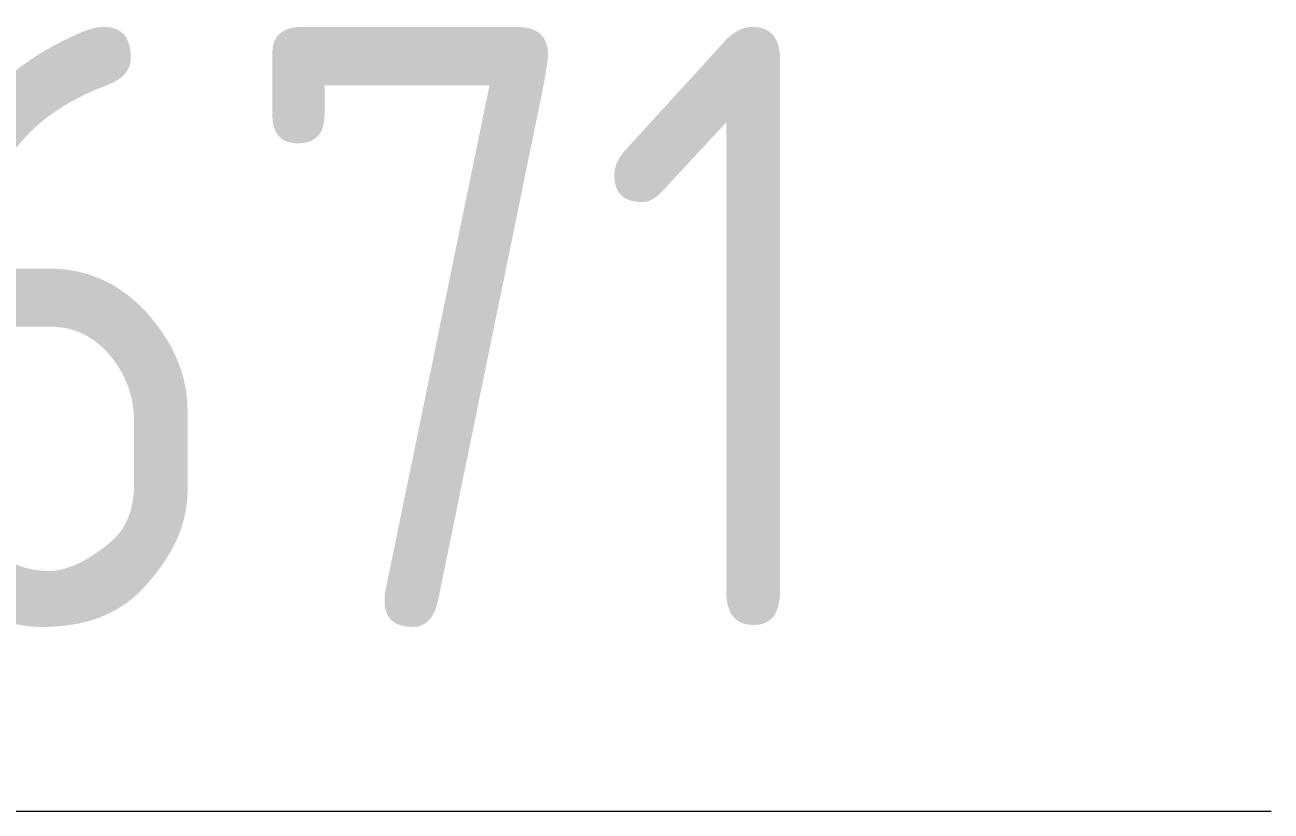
# Model space of a CAD drawing. Header units: millimetres. Extents: x -515342 to 330399, y -224905 to 507333.
# Drawn here: x 91932 to 92451, y 103202 to 103530 of the extents above; entities that cross this region are included whole.
import ezdxf

# ---------------------------------------------------------------- set-up
doc = ezdxf.new("R2010")
doc.units = ezdxf.units.MM
doc.layers.add('Аннотация', color=7, linetype='Continuous', lineweight=0)
doc.layers.add('Отметки', color=7, linetype='Continuous', lineweight=0)
doc.styles.add('GOST Common_1', font='', dxfattribs={"width": 0.9, "height": 250})
doc.styles.get('GOST Common_1').set_extended_font_data('GOST Common')

# ---------------------------------------------------------------- blocks, each defined once
blk = doc.blocks.new('Высотные отметки - Стрелка вверх-5091-О_АР_П_Разрез 1-1')
at = {"layer": 'Аннотация'}
blk.add_line((-1085.5, 1260), (-2385.5, 1260), dxfattribs=at)

msp = doc.modelspace()

# ---------------------------------------------------------------- block references
at = {"layer": 'Отметки', "extrusion": (0, 0, -1)}
msp.add_blockref('Высотные отметки - Стрелка вверх-5091-О_АР_П_Разрез 1-1', (-90065.9164, 101942.3929), dxfattribs=at)

# ---------------------------------------------------------------- texts
at = {"layer": 'Отметки', "insert": (91376.2265, 103529.1), "char_height": 250, "width": 1140.454343, "attachment_point": 1, "line_spacing_factor": 1.022761, "style": 'GOST Common_1'}
msp.add_mtext('+14,671', dxfattribs=at)

doc.saveas('drawing.dxf')
